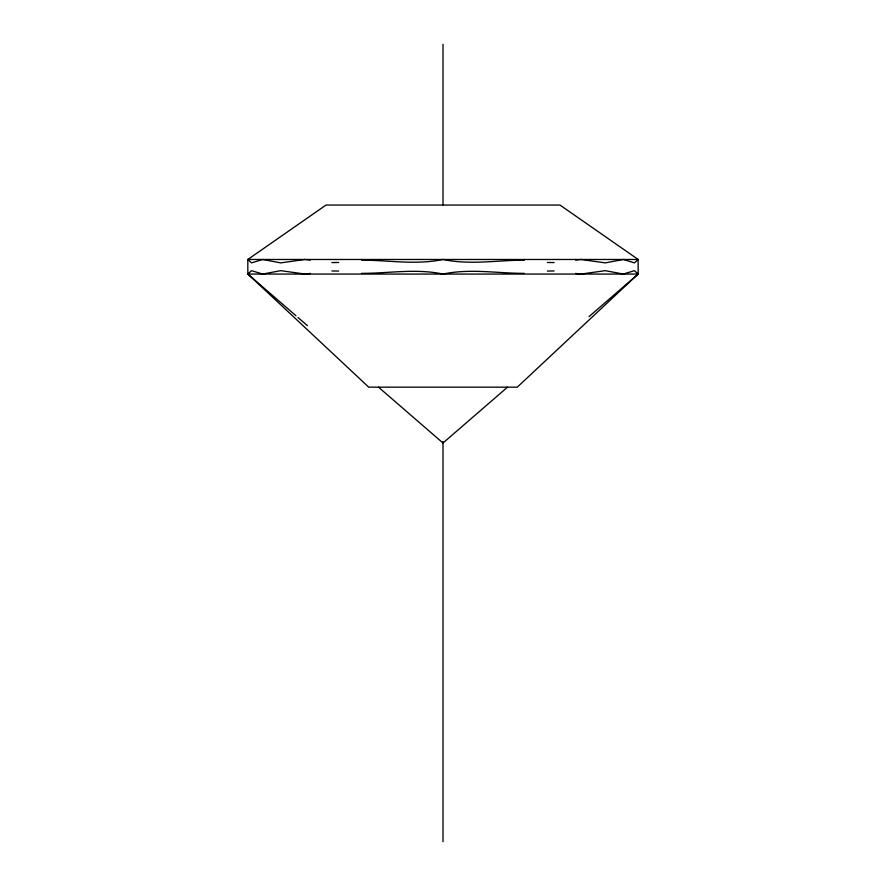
<?xml version="1.0" encoding="UTF-8"?>
<svg xmlns="http://www.w3.org/2000/svg" width="886" height="886" viewBox="0 0 886 886"><rect width="100%" height="100%" fill="white"/><g stroke="black" fill="none" stroke-linecap="round" stroke-linejoin="round"><path stroke-width="1.33" d="M638.108 274.062L517.28 387.16L368.72 387.16L247.892 274.062M295.924 315.693L247.825 274.062L251.58 270.662L262.688 274.062L280.718 270.662L304.994 274.062L310.366 273.442M507.479 387.193L443 443L378.521 387.193M589.024 316.601L638.175 274.062L638.108 259.476M247.825 274.062L247.825 259.476L326.026 205.054L559.974 205.054L638.175 259.476L634.42 262.887L623.312 259.476L605.282 262.887L581.006 259.476L575.634 260.096M331.885 270.961L338.618 271.061M554.115 262.577L547.382 262.477M338.618 262.477L331.885 262.577M361.566 260.163C388.688 260.174 415.844 265.224 443 259.476C470.156 265.224 497.312 260.174 524.434 260.163M524.434 273.375C497.312 273.375 470.156 268.314 443 274.062C415.844 268.314 388.688 273.375 361.566 273.375M547.382 271.061L554.115 270.961M248.025 259.476L637.975 259.476M248.025 274.062L637.975 274.062M575.634 273.442L581.006 274.062L605.282 270.662L623.312 274.062L634.42 270.662L638.175 274.062M310.366 260.096L304.994 259.476L280.718 262.887L262.688 259.476L251.58 262.887L247.825 259.476M298.017 317.498L307.431 325.649M443 44.3L443 204.887M443 441.616L443 841.7"/></g></svg>
